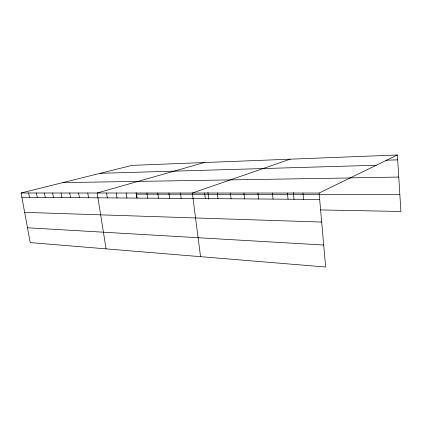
<?xml version="1.0" encoding="UTF-8"?>
<svg xmlns="http://www.w3.org/2000/svg" width="422" height="422" viewBox="0 0 422 422"><rect width="100%" height="100%" fill="white"/><g stroke="black" fill="none" stroke-linecap="round" stroke-linejoin="round"><path stroke-width="0.63" d="M319.111 193.049L325.642 267.01L30.215 242.597L21.1 192.996L319.111 193.049L397.376 154.99L400.9 211.464L320.414 209.924M290.136 159.184L192.342 193.028L200.545 256.671M204.274 162.544L97.171 193.012L106.07 248.864M21.1 192.996L132.044 165.371L397.376 154.99M385.734 160.244L397.677 159.838M100.172 173.305L376.266 165.255M350.149 177.857L398.753 177.061M62.783 182.615L350.139 177.963M136.269 194.146L399.85 194.616M21.881 197.248L319.676 199.437M24.655 212.361L321.675 222.067M27.493 227.774L323.7 245.04M28.685 192.996L29.466 197.301M36.471 192.996L37.247 197.359M44.458 193.002L45.233 197.417M52.655 193.002L53.436 197.48M61.079 193.002L61.855 197.538M69.73 193.007L70.506 197.601M78.624 193.007L79.394 197.67M87.765 193.007L88.536 197.739M106.555 193.012L107.315 197.876M116.208 193.012L116.968 197.944M126.141 193.018L126.895 198.018M136.369 193.018L137.113 198.092M136.084 192.87L136.812 197.839M146.898 193.018L147.637 198.171M157.744 193.023L158.477 198.25M168.921 193.023L169.644 198.335M180.447 193.023L181.165 198.419M204.617 193.028L205.314 198.593M207.967 192.358L208.816 199.205M217.293 193.033L217.974 198.688M230.386 193.033L231.061 198.783M243.927 193.039L244.586 198.883M257.932 193.039L258.57 198.989M272.422 193.044L273.05 199.094M287.435 193.044L288.041 199.205M293.348 192.479L294.018 199.442M302.985 193.049L303.571 199.316"/></g></svg>
